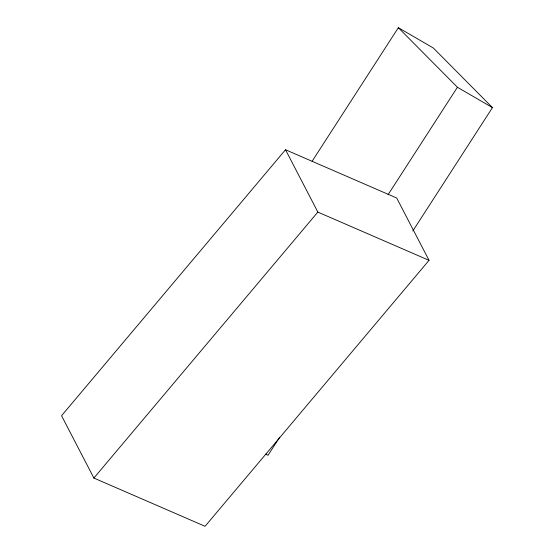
<?xml version="1.0" encoding="UTF-8"?>
<svg xmlns="http://www.w3.org/2000/svg" width="554" height="554" viewBox="0 0 554 554"><rect width="100%" height="100%" fill="white"/><g stroke="black" fill="none" stroke-linecap="round" stroke-linejoin="round"><path stroke-width="0.83" d="M312.124 161.269L398.34 27.7L433.373 48.046L492.451 107.608L412.792 231.011M388.077 194.696L457.424 87.262L398.34 27.7M279.715 437.168L267.998 455.319L265.768 454.017M285.511 149.753L61.549 415.722L93.875 478.054L205.063 526.3L429.031 260.332L396.699 198L285.511 149.753L317.844 212.085L429.031 260.332M93.875 478.054L317.844 212.085M457.424 87.262L492.451 107.608"/></g></svg>
